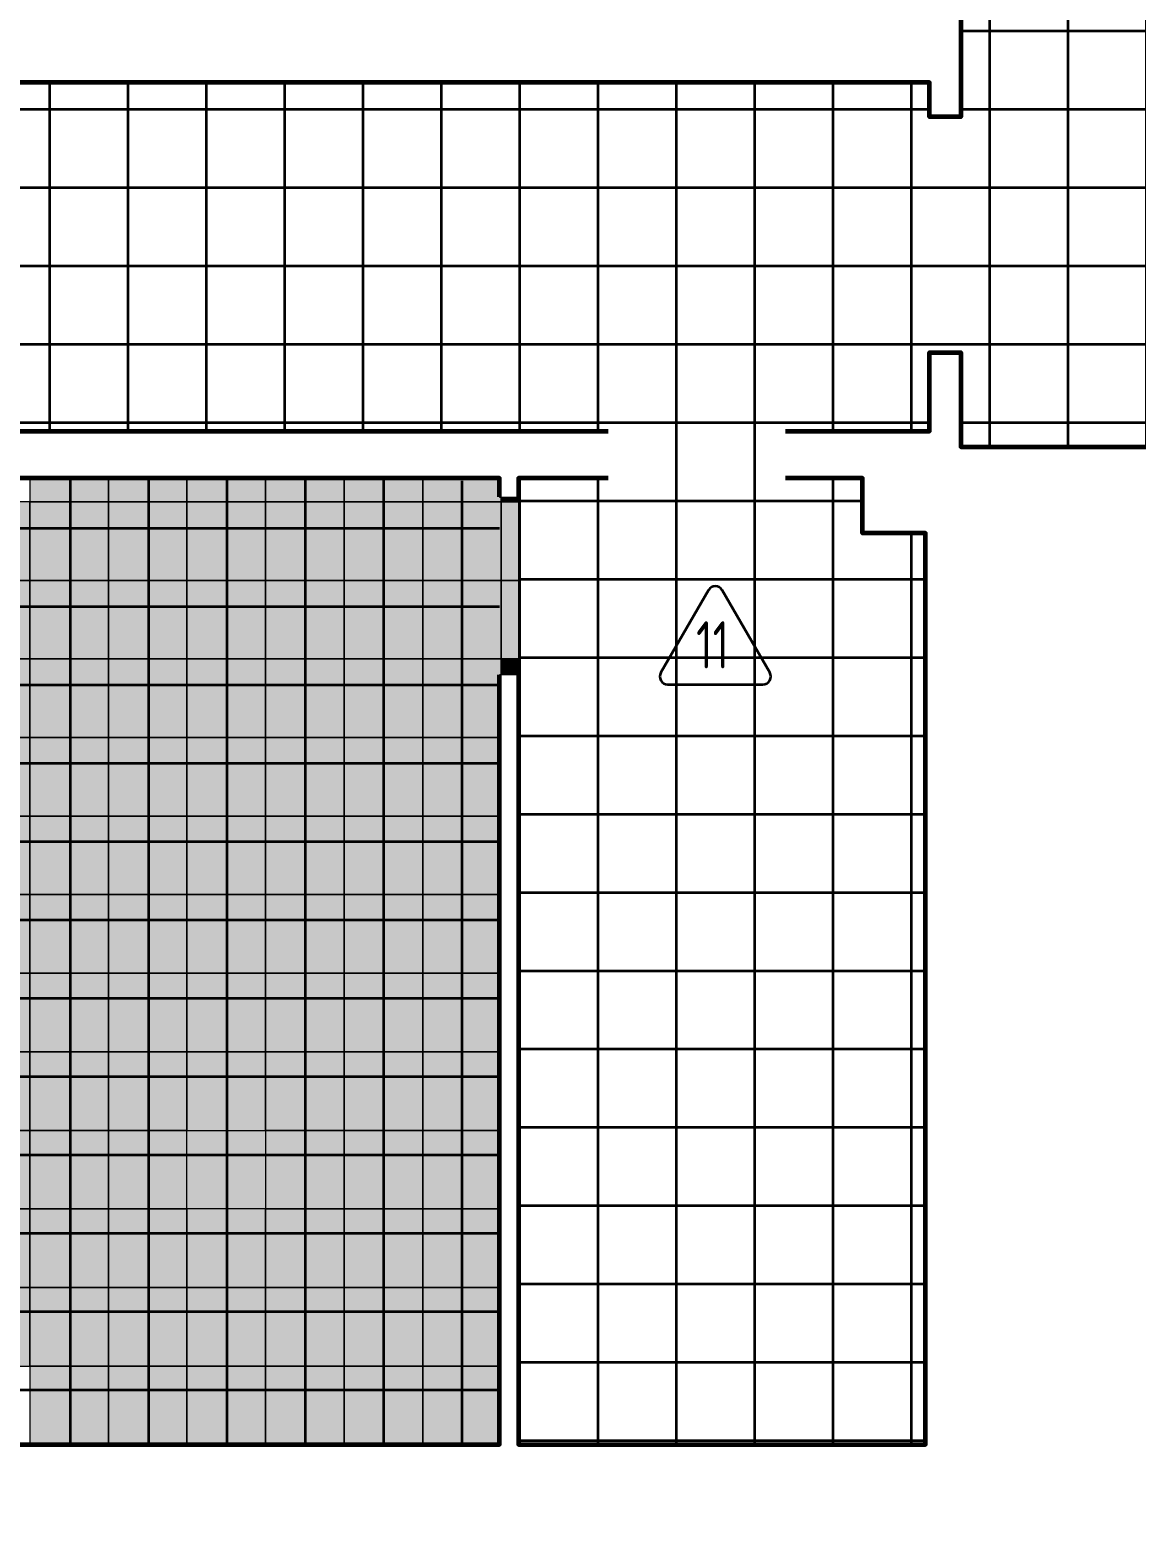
# Model space of a CAD drawing. Header units: millimetres. Extents: x -510890 to 418982, y -118257 to 141350.
# Drawn here: x 68173 to 75213, y -71686 to -62181 of the extents above; entities that cross this region are included whole.
import ezdxf
from ezdxf.enums import TextEntityAlignment as Align

# ---------------------------------------------------------------- set-up
doc = ezdxf.new("R2010")
doc.units = ezdxf.units.MM
doc.layers.add('АР_Площадь контур', color=220, linetype='Continuous', lineweight=35, plot=False)
doc.styles.add('ISOCPEUR', font='isocpeur.ttf', dxfattribs={"height": 800})
pattern_1 = [(90, (2999.9, -126491.3), (-498.475, 0), []), (180, (2999.9, -126491.3), (-6e-14, -498.475), [])]

msp = doc.modelspace()

# ---------------------------------------------------------------- hatches: boundary and pattern name
at = {"layer": 'АР_Площадь контур', "true_color": 0x000000, "transparency": 33554687}
h = msp.add_hatch(dxfattribs=at)
h.set_pattern_fill('ANSI37', color=18, scale=157, angle=45, style=0)
h.set_pattern_definition(pattern_1)
h.paths.add_polyline_path([(78037.4, -64835.6), (74097.4, -64835.6), (74097.4, -64235.6), (73897.4, -64235.6), (73897.4, -64735.6), (67622.4, -64735.6), (67622.4, -62515.6), (73897.4, -62515.6), (73897.4, -62735.6), (74097.4, -62735.6), (74097.4, -51445.6), (77937.4, -51445.6), (77937.4, -52583.1), (78237.4, -52583.1), (78237.4, -52246.8), (81992.4, -52246.8), (81992.4, -52808.2), (82192.4, -52808.2), (82192.4, -54508.2), (81992.4, -54508.2), (81992.4, -55295.6), (78237.4, -55295.6), (78237.4, -54583.1), (78037.3, -54583.1)])
h = msp.add_hatch(dxfattribs=at)
h.set_pattern_fill('ANSI37', color=18, scale=157, angle=45, style=0)
h.set_pattern_definition([(90, (-3350.1, -135638.56), (-498.475, 0), []), (180, (-3350.1, -135638.56), (-6e-14, -498.475), [])])
h.paths.add_polyline_path([(71162.4, -71185.6), (61172.4, -71185.6), (61172.6, -62377.9), (67322.4, -62377.9), (67322.4, -65035.6), (67649, -65035.6), (67773.9, -65035.6), (71162.4, -65054.1)])
h = msp.add_hatch(dxfattribs=at)
h.set_pattern_fill('ANSI37', color=18, scale=157, angle=45, style=0)
h.set_pattern_definition(pattern_1)
h.paths.add_polyline_path([(73872.4, -71185.6), (71282.4, -71185.6), (71282.4, -65035.6), (71852.4, -65035.6), (71852.4, -64735.6), (72982.4, -64735.6), (72982.4, -65035.6), (73472.4, -65035.6), (73472.4, -65385.6), (73872.4, -65385.6)])
at = {"layer": 'АР_Площадь контур', "lineweight": 5, "ltscale": 300, "transparency": 33554687}
h = msp.add_hatch(color=252, dxfattribs=at)
h.dxf.hatch_style = 1
h.paths.add_polyline_path([(68562.4, -65035.6), (68172.6, -65035.6), (68172.6, -65185.6), (68672.6, -65185.6), (68672.6, -65035.6)])
at = {"layer": 'АР_Площадь контур', "lineweight": 5, "ltscale": 300, "true_color": 0x828487, "transparency": 33554687}
h = msp.add_hatch(color=252, dxfattribs=at)
h.dxf.hatch_style = 1
h.paths.add_polyline_path([(69172.6, -65035.6), (68672.6, -65035.6), (68672.6, -65185.6), (69172.6, -65185.6)])
h = msp.add_hatch(color=252, dxfattribs=at)
h.dxf.hatch_style = 1
h.paths.add_polyline_path([(70172.6, -65035.6), (69172.6, -65035.6), (69172.6, -65185.6), (70172.6, -65185.6)])
at = {"layer": 'АР_Площадь контур', "lineweight": 5, "ltscale": 300, "true_color": 0xb8b9bc, "transparency": 33554687}
h = msp.add_hatch(color=9, dxfattribs=at)
h.dxf.hatch_style = 1
h.paths.add_polyline_path([(70672.6, -65035.6), (70172.6, -65035.6), (70172.6, -65185.6), (70672.6, -65185.6)])
at = {"layer": 'АР_Площадь контур', "lineweight": 5, "ltscale": 300, "transparency": 33554687}
h = msp.add_hatch(color=252, dxfattribs=at)
h.dxf.hatch_style = 1
h.paths.add_polyline_path([(71172.6, -65155.6), (71162.4, -65155.6), (71162.4, -65035.6), (70672.6, -65035.6), (70672.6, -65185.6), (71172.6, -65185.6)])
at = {"layer": 'АР_Площадь контур', "lineweight": 5, "ltscale": 300, "true_color": 0xb8b9bc, "transparency": 33554687}
h = msp.add_hatch(color=9, dxfattribs=at)
h.dxf.hatch_style = 1
h.paths.add_polyline_path([(68172.6, -65185.6), (67672.6, -65185.6), (67672.6, -65685.6), (68172.6, -65685.6)])
at = {"layer": 'АР_Площадь контур', "lineweight": 5, "ltscale": 300, "transparency": 33554687}
h = msp.add_hatch(color=252, dxfattribs=at)
h.dxf.hatch_style = 1
h.paths.add_polyline_path([(68672.6, -65185.6), (68172.6, -65185.6), (68172.6, -65254.8), (68672.6, -65254.8)])
h = msp.add_hatch(color=252, dxfattribs=at)
h.dxf.hatch_style = 1
h.paths.add_polyline_path([(69172.6, -65185.6), (68672.6, -65185.6), (68672.6, -65254.8), (69172.6, -65254.8)])
h = msp.add_hatch(color=252, dxfattribs=at)
h.dxf.hatch_style = 1
h.paths.add_polyline_path([(69672.6, -65185.6), (69172.6, -65185.6), (69172.6, -65254.8), (69672.6, -65254.8)])
at = {"layer": 'АР_Площадь контур', "lineweight": 5, "ltscale": 300, "true_color": 0x828487, "transparency": 33554687}
h = msp.add_hatch(color=252, dxfattribs=at)
h.dxf.hatch_style = 1
h.paths.add_polyline_path([(70172.5, -65185.6), (69672.5, -65185.6), (69672.5, -65254.8), (70172.5, -65254.8)])
at = {"layer": 'АР_Площадь контур', "lineweight": 5, "ltscale": 300, "true_color": 0xb8b9bc, "transparency": 33554687}
h = msp.add_hatch(color=9, dxfattribs=at)
h.dxf.hatch_style = 1
h.paths.add_polyline_path([(70672.6, -65185.6), (70172.6, -65185.6), (70172.6, -65685.6), (70672.6, -65685.6)])
h = msp.add_hatch(color=9, dxfattribs=at)
h.dxf.hatch_style = 1
h.paths.add_polyline_path([(71172.6, -65185.6), (70672.6, -65185.6), (70672.6, -65685.6), (71172.6, -65685.6)])
at = {"layer": 'АР_Площадь контур', "lineweight": 5, "ltscale": 300, "transparency": 33554687}
h = msp.add_hatch(color=252, dxfattribs=at)
h.dxf.hatch_style = 1
h.paths.add_polyline_path([(71282.4, -65155.6), (71172.6, -65155.6), (71172.6, -65185.6), (71282.4, -65185.6)])
at = {"layer": 'АР_Площадь контур', "lineweight": 5, "ltscale": 300, "true_color": 0xb8b9bc, "transparency": 33554687}
h = msp.add_hatch(color=9, dxfattribs=at)
h.dxf.hatch_style = 1
h.paths.add_polyline_path([(71282.4, -66185.6), (71282.4, -65185.6), (71172.6, -65185.6), (71172.6, -66185.6)])
at = {"layer": 'АР_Площадь контур', "lineweight": 5, "ltscale": 300, "transparency": 33554687}
h = msp.add_hatch(color=252, dxfattribs=at)
h.dxf.hatch_style = 1
h.paths.add_polyline_path([(68672.6, -65254.8), (68172.6, -65254.8), (68172.6, -65685.6), (68672.6, -65685.6)])
h = msp.add_hatch(color=252, dxfattribs=at)
h.dxf.hatch_style = 1
h.paths.add_polyline_path([(69172.6, -65254.8), (68672.6, -65254.8), (68672.6, -65685.6), (69172.6, -65685.6)])
h = msp.add_hatch(color=252, dxfattribs=at)
h.dxf.hatch_style = 1
h.paths.add_polyline_path([(69672.6, -65254.8), (69172.6, -65254.8), (69172.6, -65685.6), (69672.6, -65685.6)])
at = {"layer": 'АР_Площадь контур', "lineweight": 5, "ltscale": 300, "true_color": 0x828487, "transparency": 33554687}
h = msp.add_hatch(color=252, dxfattribs=at)
h.dxf.hatch_style = 1
h.paths.add_polyline_path([(70172.5, -65254.8), (69672.5, -65254.8), (69672.5, -65685.6), (70172.5, -65685.6)])
at = {"layer": 'АР_Площадь контур', "lineweight": 5, "ltscale": 300, "true_color": 0xb8b9bc, "transparency": 33554687}
h = msp.add_hatch(color=9, dxfattribs=at)
h.dxf.hatch_style = 1
h.paths.add_polyline_path([(68172.6, -65685.6), (67672.6, -65685.6), (67672.6, -66185.6), (68172.6, -66185.6)])
h = msp.add_hatch(color=9, dxfattribs=at)
h.dxf.hatch_style = 1
h.paths.add_polyline_path([(68672.6, -65685.6), (68172.6, -65685.6), (68172.6, -66185.6), (68672.6, -66185.6)])
h = msp.add_hatch(color=9, dxfattribs=at)
h.dxf.hatch_style = 1
h.paths.add_polyline_path([(69172.6, -65685.6), (68672.6, -65685.6), (68672.6, -66685.6), (69172.6, -66685.6)])
at = {"layer": 'АР_Площадь контур', "lineweight": 5, "ltscale": 300, "transparency": 33554687}
h = msp.add_hatch(color=252, dxfattribs=at)
h.dxf.hatch_style = 1
h.paths.add_polyline_path([(69672.6, -65685.6), (69172.6, -65685.6), (69172.6, -66185.6), (69672.6, -66185.6)])
at = {"layer": 'АР_Площадь контур', "lineweight": 5, "ltscale": 300, "true_color": 0x828487, "transparency": 33554687}
h = msp.add_hatch(color=252, dxfattribs=at)
h.dxf.hatch_style = 1
h.paths.add_polyline_path([(70172.5, -65685.6), (69672.5, -65685.6), (69672.5, -66185.6), (70172.5, -66185.6)])
h = msp.add_hatch(color=252, dxfattribs=at)
h.dxf.hatch_style = 1
h.paths.add_polyline_path([(70672.5, -65685.6), (70172.5, -65685.6), (70172.5, -66185.6), (70672.5, -66185.6)])
h = msp.add_hatch(color=252, dxfattribs=at)
h.dxf.hatch_style = 1
h.paths.add_polyline_path([(71172.5, -65685.6), (70672.5, -65685.6), (70672.5, -66185.6), (71172.5, -66185.6)])
h = msp.add_hatch(color=252, dxfattribs=at)
h.dxf.hatch_style = 1
h.paths.add_polyline_path([(68172.6, -66185.6), (67672.6, -66185.6), (67672.6, -66685.6), (68172.6, -66685.6)])
h = msp.add_hatch(color=252, dxfattribs=at)
h.dxf.hatch_style = 1
h.paths.add_polyline_path([(68672.6, -66185.6), (68172.6, -66185.6), (68172.6, -66685.6), (68672.6, -66685.6)])
at = {"layer": 'АР_Площадь контур', "lineweight": 5, "ltscale": 300, "transparency": 33554687}
h = msp.add_hatch(color=252, dxfattribs=at)
h.dxf.hatch_style = 1
h.paths.add_polyline_path([(69672.6, -66185.6), (69172.6, -66185.6), (69172.6, -66685.6), (69672.6, -66685.6)])
h = msp.add_hatch(color=252, dxfattribs=at)
h.dxf.hatch_style = 1
h.paths.add_polyline_path([(70172.6, -66185.6), (69672.6, -66185.6), (69672.6, -66685.6), (70172.6, -66685.6)])
h = msp.add_hatch(color=252, dxfattribs=at)
h.dxf.hatch_style = 1
h.paths.add_polyline_path([(70672.6, -66185.6), (70172.6, -66185.6), (70172.6, -66685.6), (70672.6, -66685.6)])
at = {"layer": 'АР_Площадь контур', "lineweight": 5, "ltscale": 300, "true_color": 0x828487, "transparency": 33554687}
h = msp.add_hatch(color=252, dxfattribs=at)
h.dxf.hatch_style = 1
h.paths.add_polyline_path([(71162.4, -66685.6), (71162.4, -66285.6), (71172.5, -66285.6), (71172.5, -66185.6), (70672.5, -66185.6), (70672.5, -66685.6)])
at = {"layer": 'АР_Площадь контур', "lineweight": 5, "ltscale": 300, "true_color": 0xb8b9bc, "transparency": 33554687}
h = msp.add_hatch(color=9, dxfattribs=at)
h.dxf.hatch_style = 1
h.paths.add_polyline_path([(71172.6, -66285.6), (71282.4, -66285.6), (71282.4, -66185.6), (71172.6, -66185.6)])
at = {"layer": 'АР_Площадь контур', "lineweight": 5, "ltscale": 300, "transparency": 33554687}
h = msp.add_hatch(color=252, dxfattribs=at)
h.dxf.hatch_style = 1
h.paths.add_polyline_path([(67672.6, -66685.6), (67172.6, -66685.6), (67172.6, -67185.6), (67672.6, -67185.6)])
h.paths.add_polyline_path([(67672.6, -67185.6), (67172.6, -67185.6)], flags=17)
h.paths.add_polyline_path([(68172.6, -66685.6), (67672.6, -66685.6), (67672.6, -67685.6), (68172.6, -67685.6)])
h.paths.add_polyline_path([(68172.6, -67685.6), (67672.6, -67685.6), (67672.6, -68185.6), (68172.6, -68185.6)])
h.paths.add_polyline_path([(68672.6, -67685.6), (68172.6, -67685.6), (68172.6, -68185.6), (68672.6, -68185.6)])
h.paths.add_polyline_path([(68672.6, -68185.6), (68172.6, -68185.6)], flags=17)
h.paths.add_polyline_path([(69172.6, -67685.6), (68672.6, -67685.6), (68672.6, -68685.6), (69172.6, -68685.6)])
h.paths.add_polyline_path([(69172.6, -68685.6), (68672.6, -68685.6), (68672.6, -69185.6), (69172.6, -69185.6)])
h.paths.add_polyline_path([(69672.6, -68685.6), (69172.6, -68685.6), (69172.6, -69185.6), (69672.6, -69185.6)])
h.paths.add_polyline_path([(69672.6, -69185.6), (69172.6, -69185.6)], flags=17)
h.paths.add_polyline_path([(70172.6, -68685.6), (69672.6, -68685.6), (69672.6, -69685.6), (70172.6, -69685.6)])
h.paths.add_polyline_path([(70172.6, -69685.6), (69672.6, -69685.6), (69672.6, -70185.6), (70172.6, -70185.6)])
h.paths.add_polyline_path([(70672.6, -69685.6), (70172.6, -69685.6), (70172.6, -70185.6), (70672.6, -70185.6)])
h.paths.add_polyline_path([(70672.6, -70185.6), (70172.6, -70185.6)], flags=17)
h.paths.add_polyline_path([(71162.4, -70685.6), (71162.4, -69685.6), (70672.6, -69685.6), (70672.6, -70685.6)])
h.paths.add_polyline_path([(71162.4, -71185.6), (71162.4, -70685.6), (70672.6, -70685.6), (70672.6, -71185.6)])
at = {"layer": 'АР_Площадь контур', "lineweight": 5, "ltscale": 300, "true_color": 0x828487, "transparency": 33554687}
h = msp.add_hatch(color=252, dxfattribs=at)
h.dxf.hatch_style = 1
h.paths.add_polyline_path([(68672.6, -66685.6), (68172.6, -66685.6), (68172.6, -67185.6), (68672.6, -67185.6)])
at = {"layer": 'АР_Площадь контур', "lineweight": 5, "ltscale": 300, "true_color": 0xb8b9bc, "transparency": 33554687}
h = msp.add_hatch(color=9, dxfattribs=at)
h.dxf.hatch_style = 1
h.paths.add_polyline_path([(69172.6, -66685.6), (68672.6, -66685.6), (68672.6, -67185.6), (69172.6, -67185.6)])
h = msp.add_hatch(color=9, dxfattribs=at)
h.dxf.hatch_style = 1
h.paths.add_polyline_path([(69672.6, -66685.6), (69172.6, -66685.6), (69172.6, -67185.6), (69672.6, -67185.6)])
h = msp.add_hatch(color=9, dxfattribs=at)
h.dxf.hatch_style = 1
h.paths.add_polyline_path([(70172.6, -66685.6), (69672.6, -66685.6), (69672.6, -67685.6), (70172.6, -67685.6)])
at = {"layer": 'АР_Площадь контур', "lineweight": 5, "ltscale": 300, "transparency": 33554687}
h = msp.add_hatch(color=252, dxfattribs=at)
h.dxf.hatch_style = 1
h.paths.add_polyline_path([(70672.6, -66685.6), (70172.6, -66685.6), (70172.6, -67185.6), (70672.6, -67185.6)])
at = {"layer": 'АР_Площадь контур', "lineweight": 5, "ltscale": 300, "true_color": 0x828487, "transparency": 33554687}
h = msp.add_hatch(color=252, dxfattribs=at)
h.dxf.hatch_style = 1
h.paths.add_polyline_path([(71162.4, -67185.6), (71162.4, -66685.6), (70672.5, -66685.6), (70672.5, -67185.6)])
at = {"layer": 'АР_Площадь контур', "lineweight": 5, "ltscale": 300, "true_color": 0xb8b9bc, "transparency": 33554687}
h = msp.add_hatch(color=9, dxfattribs=at)
h.dxf.hatch_style = 1
h.paths.add_polyline_path([(70672.6, -70685.6), (70172.6, -70685.6), (70172.6, -71185.6), (70672.6, -71185.6)])
h.paths.add_polyline_path([(70672.6, -70185.6), (70172.6, -70185.6), (70172.6, -70685.6), (70672.6, -70685.6)])
h.paths.add_polyline_path([(70172.6, -70185.6), (69672.6, -70185.6), (69672.6, -70685.6), (70172.6, -70685.6)])
h.paths.add_polyline_path([(69672.6, -70185.6), (69172.6, -70185.6), (69172.6, -70685.6), (69672.6, -70685.6)])
h.paths.add_polyline_path([(69672.6, -69685.6), (69172.6, -69685.6), (69172.6, -70185.6), (69672.6, -70185.6)])
h.paths.add_polyline_path([(69672.6, -69185.6), (69172.6, -69185.6), (69172.6, -69685.6), (69672.6, -69685.6)])
h.paths.add_polyline_path([(69172.6, -69185.6), (68672.6, -69185.6), (68672.6, -69685.6), (69172.6, -69685.6)])
h.paths.add_polyline_path([(68672.6, -69185.6), (68172.6, -69185.6), (68172.6, -69685.6), (68672.6, -69685.6)])
h.paths.add_polyline_path([(68672.6, -68685.6), (68172.6, -68685.6), (68172.6, -69185.6), (68672.6, -69185.6)])
h.paths.add_polyline_path([(68672.6, -68185.6), (68172.6, -68185.6), (68172.6, -68685.6), (68672.6, -68685.6)])
h.paths.add_polyline_path([(68172.6, -68185.6), (67672.6, -68185.6), (67672.6, -68685.6), (68172.6, -68685.6)])
h.paths.add_polyline_path([(67672.6, -68185.6), (67172.6, -68185.6), (67172.6, -68685.6), (67672.6, -68685.6)])
h.paths.add_polyline_path([(67672.6, -67685.6), (67172.6, -67685.6), (67172.6, -68185.6), (67672.6, -68185.6)])
h.paths.add_polyline_path([(67672.6, -67185.6), (67172.6, -67185.6), (67172.6, -67685.6), (67672.6, -67685.6)])
at = {"layer": 'АР_Площадь контур', "lineweight": 5, "ltscale": 300, "true_color": 0x828487, "transparency": 33554687}
h = msp.add_hatch(color=252, dxfattribs=at)
h.dxf.hatch_style = 1
h.paths.add_polyline_path([(68672.6, -67185.6), (68172.6, -67185.6), (68172.6, -67685.6), (68672.6, -67685.6)])
h = msp.add_hatch(color=252, dxfattribs=at)
h.dxf.hatch_style = 1
h.paths.add_polyline_path([(69172.6, -67185.6), (68672.6, -67185.6), (68672.6, -67685.6), (69172.6, -67685.6)])
h = msp.add_hatch(color=252, dxfattribs=at)
h.dxf.hatch_style = 1
h.paths.add_polyline_path([(69672.6, -67185.6), (69172.6, -67185.6), (69172.6, -67685.6), (69672.6, -67685.6)])
at = {"layer": 'АР_Площадь контур', "lineweight": 5, "ltscale": 300, "transparency": 33554687}
h = msp.add_hatch(color=252, dxfattribs=at)
h.dxf.hatch_style = 1
h.paths.add_polyline_path([(70672.6, -67185.6), (70172.6, -67185.6), (70172.6, -67685.6), (70672.6, -67685.6)])
h = msp.add_hatch(color=252, dxfattribs=at)
h.dxf.hatch_style = 1
h.paths.add_polyline_path([(71162.4, -67685.6), (71162.4, -67185.6), (70672.6, -67185.6), (70672.6, -67685.6)])
at = {"layer": 'АР_Площадь контур', "lineweight": 5, "ltscale": 300, "true_color": 0x828487, "transparency": 33554687}
h = msp.add_hatch(color=252, dxfattribs=at)
h.dxf.hatch_style = 1
h.paths.add_polyline_path([(69672.6, -67685.6), (69172.6, -67685.6), (69172.6, -68185.6), (69672.6, -68185.6)])
at = {"layer": 'АР_Площадь контур', "lineweight": 5, "ltscale": 300, "true_color": 0xb8b9bc, "transparency": 33554687}
h = msp.add_hatch(color=9, dxfattribs=at)
h.dxf.hatch_style = 1
h.paths.add_polyline_path([(70172.6, -67685.6), (69672.6, -67685.6), (69672.6, -68185.6), (70172.6, -68185.6)])
h = msp.add_hatch(color=9, dxfattribs=at)
h.dxf.hatch_style = 1
h.paths.add_polyline_path([(70672.6, -67685.6), (70172.6, -67685.6), (70172.6, -68185.6), (70672.6, -68185.6)])
h = msp.add_hatch(color=9, dxfattribs=at)
h.dxf.hatch_style = 1
h.paths.add_polyline_path([(71162.4, -68685.6), (71162.4, -67685.6), (70672.6, -67685.6), (70672.6, -68685.6)])
at = {"layer": 'АР_Площадь контур', "lineweight": 5, "ltscale": 300, "true_color": 0x828487, "transparency": 33554687}
h = msp.add_hatch(color=252, dxfattribs=at)
h.dxf.hatch_style = 1
h.paths.add_polyline_path([(69672.6, -68185.6), (69172.6, -68185.6), (69172.6, -68685.6), (69672.6, -68685.6)])
h = msp.add_hatch(color=252, dxfattribs=at)
h.dxf.hatch_style = 1
h.paths.add_polyline_path([(70172.6, -68185.6), (69672.6, -68185.6), (69672.6, -68685.6), (70172.6, -68685.6)])
h = msp.add_hatch(color=252, dxfattribs=at)
h.dxf.hatch_style = 1
h.paths.add_polyline_path([(70672.6, -68185.6), (70172.6, -68185.6), (70172.6, -68685.6), (70672.6, -68685.6)])
at = {"layer": 'АР_Площадь контур', "lineweight": 5, "ltscale": 300, "transparency": 33554687}
h = msp.add_hatch(color=252, dxfattribs=at)
h.dxf.hatch_style = 1
h.paths.add_polyline_path([(66172.6, -68685.6), (65672.6, -68685.6)], flags=17)
h.paths.add_polyline_path([(67172.6, -69685.6), (66672.6, -69685.6)], flags=17)
h.paths.add_polyline_path([(67672.6, -69185.6), (67172.6, -69185.6), (67172.6, -70185.6), (67672.6, -70185.6)])
h.paths.add_polyline_path([(67672.6, -70185.6), (67172.6, -70185.6), (67172.6, -70685.6), (67672.6, -70685.6)])
h.paths.add_polyline_path([(68172.6, -70185.6), (67672.6, -70185.6), (67672.6, -70685.6), (68172.6, -70685.6)])
h.paths.add_polyline_path([(68172.6, -70685.6), (67672.6, -70685.6)], flags=17)
h.paths.add_polyline_path([(68672.6, -70185.6), (68172.6, -70185.6), (68172.6, -71185.6), (68672.6, -71185.6)])
h.paths.add_polyline_path([(69172.6, -71685.6), (68672.6, -71685.6)], flags=17)
at = {"layer": 'АР_Площадь контур', "lineweight": 5, "ltscale": 300, "true_color": 0x828487, "transparency": 33554687}
h = msp.add_hatch(color=252, dxfattribs=at)
h.dxf.hatch_style = 1
h.paths.add_polyline_path([(67672.6, -69185.6), (67172.6, -69185.6)])
h.paths.add_polyline_path([(68172.6, -68685.6), (67672.6, -68685.6), (67672.6, -69685.6), (68172.6, -69685.6)])
h.paths.add_polyline_path([(68172.6, -69685.6), (67672.6, -69685.6), (67672.6, -70185.6), (68172.6, -70185.6)])
h.paths.add_polyline_path([(69172.6, -69685.6), (68172.6, -69685.6), (68172.6, -70185.6), (69172.6, -70185.6)])
h.paths.add_polyline_path([(67672.6, -68685.6), (67172.6, -68685.6), (67172.6, -69185.6), (67672.6, -69185.6)])
h.paths.add_polyline_path([(68672.6, -70185.6), (68672.6, -70685.6)], flags=17)
h.paths.add_polyline_path([(69172.6, -70238.1), (69172.6, -70185.6), (68836.5, -70185.6), (68672.6, -70185.6), (68672.6, -70685.6), (69172.6, -70685.6)])
h.paths.add_polyline_path([(69172.6, -70685.6), (68672.6, -70685.6), (68672.6, -71185.6), (69172.6, -71185.6)])
h.paths.add_polyline_path([(70172.6, -70685.6), (69172.6, -70685.6), (69172.6, -71185.6), (70172.6, -71185.6)])
h = msp.add_hatch(color=252, dxfattribs=at)
h.dxf.hatch_style = 1
h.paths.add_polyline_path([(70672.6, -68685.6), (70172.6, -68685.6), (70172.6, -69185.6), (70672.6, -69185.6)])
at = {"layer": 'АР_Площадь контур', "lineweight": 5, "ltscale": 300, "true_color": 0xb8b9bc, "transparency": 33554687}
h = msp.add_hatch(color=9, dxfattribs=at)
h.dxf.hatch_style = 1
h.paths.add_polyline_path([(71162.4, -69185.6), (71162.4, -68685.6), (70672.6, -68685.6), (70672.6, -69185.6)])
at = {"layer": 'АР_Площадь контур', "lineweight": 5, "ltscale": 300, "true_color": 0x828487, "transparency": 33554687}
h = msp.add_hatch(color=252, dxfattribs=at)
h.dxf.hatch_style = 1
h.paths.add_polyline_path([(70672.6, -69185.6), (70172.6, -69185.6), (70172.6, -69685.6), (70672.6, -69685.6)])
h = msp.add_hatch(color=252, dxfattribs=at)
h.dxf.hatch_style = 1
h.paths.add_polyline_path([(71162.4, -69685.6), (71162.4, -69185.6), (70672.6, -69185.6), (70672.6, -69685.6)])

# ---------------------------------------------------------------- linework, layer by layer
at = {"layer": 'АР_Площадь контур', "lineweight": 60}
for points in [[(74097.4, -55906.9), (74097.4, -62735.6), (73897.4, -62735.6), (73897.4, -62515.6), (67622.4, -62515.6), (67622.4, -63029.6)], [(72982.4, -64735.6), (73897.4, -64735.6), (73897.4, -64235.6), (74097.4, -64235.6), (74097.4, -64835.6), (78037.4, -64835.6), (78037.4, -59954.5)], [(67322.4, -63029.6), (67322.4, -62377.9), (61172.4, -62377.9), (61172.4, -71185.6), (71162.4, -71185.6), (71162.4, -66285.6)], [(71162.4, -65153.6), (71162.4, -65035.6), (67322.4, -65035.6), (67322.4, -64529.6)], [(67622.4, -64529.6), (67622.4, -64735.6), (71852.4, -64735.6)], [(71852.4, -65035.6), (71282.4, -65035.6), (71282.4, -65155.6)], [(71282.4, -66285.6), (71282.4, -71185.6), (73872.4, -71185.6), (73872.4, -65385.6), (73472.4, -65385.6), (73472.4, -65035.6), (72982.4, -65035.6)]]:
    msp.add_lwpolyline(points, dxfattribs=at)
at = {"layer": 'АР_Площадь контур', "lineweight": 5, "ltscale": 300}
msp.add_lwpolyline([(71162.4, -71185.6), (61172.4, -71185.6), (61172.4, -62377.9), (61172.4, -62377.9), (61172.4, -62377.9), (67322.4, -62377.9), (67322.4, -63029.6), (67622.4, -63029.6), (67622.4, -64529.6), (67322.4, -64529.6), (67322.4, -65035.6), (68562.4, -65035.6), (71162.4, -65035.6), (71162.4, -65155.6), (71282.4, -65155.6), (71282.4, -66285.6), (71162.4, -66285.6)], close=True, dxfattribs=at)
for points in [[(68172.6, -65035.6), (68172.6, -65185.6), (68672.6, -65185.6)], [(68672.6, -65185.6), (68672.6, -65035.6)], [(68672.6, -65035.6), (68672.6, -65185.6), (69172.6, -65185.6)], [(69172.6, -65185.6), (69172.6, -65035.6)], [(69172.6, -65035.6), (69172.6, -65185.6), (69672.6, -65185.6)], [(69672.6, -65185.6), (69672.6, -65035.6)], [(69672.6, -65035.6), (69672.6, -65185.6), (70172.6, -65185.6)], [(70172.6, -65185.6), (70172.6, -65035.6)], [(70172.6, -65035.6), (70172.6, -65185.6), (70672.6, -65185.6)], [(70672.6, -65185.6), (70672.6, -65035.6)], [(70672.6, -65035.6), (70672.6, -65185.6), (71172.6, -65185.6)], [(68172.6, -65685.6), (68172.6, -65185.6), (67672.6, -65185.6), (67672.6, -65685.6), (68172.6, -65685.6)], [(68672.6, -65685.6), (68672.6, -65185.6), (68172.6, -65185.6), (68172.6, -65685.6), (68672.6, -65685.6)], [(69172.6, -65685.6), (69172.6, -65185.6), (68672.6, -65185.6), (68672.6, -65685.6), (69172.6, -65685.6)], [(69672.6, -65685.6), (69672.6, -65185.6), (69172.6, -65185.6), (69172.6, -65685.6), (69672.6, -65685.6)], [(70172.6, -65685.6), (70172.6, -65185.6), (69672.6, -65185.6), (69672.6, -65685.6), (70172.6, -65685.6)], [(70672.6, -65685.6), (70672.6, -65185.6), (70172.6, -65185.6), (70172.6, -65685.6), (70672.6, -65685.6)], [(71172.6, -65685.6), (71172.6, -65185.6), (70672.6, -65185.6), (70672.6, -65685.6), (71172.6, -65685.6)], [(71172.6, -65185.6), (71172.6, -65155.6)], [(71172.6, -65155.6), (71172.6, -65185.6), (71282.4, -65185.6)], [(71282.4, -65185.6), (71172.6, -65185.6), (71172.6, -65685.6), (71282.4, -65685.6)], [(68172.6, -66185.6), (68172.6, -65685.6), (67672.6, -65685.6), (67672.6, -66185.6), (68172.6, -66185.6)], [(68672.6, -66185.6), (68672.6, -65685.6), (68172.6, -65685.6), (68172.6, -66185.6), (68672.6, -66185.6)], [(69172.6, -66185.6), (69172.6, -65685.6), (68672.6, -65685.6), (68672.6, -66185.6), (69172.6, -66185.6)], [(69672.6, -66185.6), (69672.6, -65685.6), (69172.6, -65685.6), (69172.6, -66185.6), (69672.6, -66185.6)], [(70172.6, -66185.6), (70172.6, -65685.6), (69672.6, -65685.6), (69672.6, -66185.6), (70172.6, -66185.6)], [(70672.6, -66185.6), (70672.6, -65685.6), (70172.6, -65685.6), (70172.6, -66185.6), (70672.6, -66185.6)], [(71172.6, -66185.6), (71172.6, -65685.6), (70672.6, -65685.6), (70672.6, -66185.6), (71172.6, -66185.6)], [(71282.4, -65685.6), (71172.6, -65685.6), (71172.6, -66185.6), (71282.4, -66185.6)], [(68172.6, -66685.6), (68172.6, -66185.6), (67672.6, -66185.6), (67672.6, -66685.6), (68172.6, -66685.6)], [(68672.6, -66685.6), (68672.6, -66185.6), (68172.6, -66185.6), (68172.6, -66685.6), (68672.6, -66685.6)], [(69172.6, -66685.6), (69172.6, -66185.6), (68672.6, -66185.6), (68672.6, -66685.6), (69172.6, -66685.6)], [(69672.6, -66685.6), (69672.6, -66185.6), (69172.6, -66185.6), (69172.6, -66685.6), (69672.6, -66685.6)], [(70172.6, -66685.6), (70172.6, -66185.6), (69672.6, -66185.6), (69672.6, -66685.6), (70172.6, -66685.6)], [(70672.6, -66685.6), (70672.6, -66185.6), (70172.6, -66185.6), (70172.6, -66685.6), (70672.6, -66685.6)], [(71172.6, -66285.6), (71172.6, -66185.6), (70672.6, -66185.6), (70672.6, -66685.6), (71162.4, -66685.6)], [(71282.4, -66185.6), (71172.6, -66185.6), (71172.6, -66285.6)], [(68172.6, -67185.6), (68172.6, -66685.6), (67672.6, -66685.6), (67672.6, -67185.6), (68172.6, -67185.6)], [(68672.6, -67185.6), (68672.6, -66685.6), (68172.6, -66685.6), (68172.6, -67185.6), (68672.6, -67185.6)], [(69172.6, -67185.6), (69172.6, -66685.6), (68672.6, -66685.6), (68672.6, -67185.6), (69172.6, -67185.6)], [(69672.6, -67185.6), (69672.6, -66685.6), (69172.6, -66685.6), (69172.6, -67185.6), (69672.6, -67185.6)], [(70172.6, -67185.6), (70172.6, -66685.6), (69672.6, -66685.6), (69672.6, -67185.6), (70172.6, -67185.6)], [(70672.6, -67185.6), (70672.6, -66685.6), (70172.6, -66685.6), (70172.6, -67185.6), (70672.6, -67185.6)], [(71162.4, -66685.6), (70672.6, -66685.6), (70672.6, -67185.6), (71162.4, -67185.6)], [(71172.6, -67185.6), (71172.6, -66685.6)], [(68172.6, -67685.6), (68172.6, -67185.6), (67672.6, -67185.6), (67672.6, -67685.6), (68172.6, -67685.6)], [(68672.6, -67685.6), (68672.6, -67185.6), (68172.6, -67185.6), (68172.6, -67685.6), (68672.6, -67685.6)], [(69172.6, -67685.6), (69172.6, -67185.6), (68672.6, -67185.6), (68672.6, -67685.6), (69172.6, -67685.6)], [(69672.6, -67685.6), (69672.6, -67185.6), (69172.6, -67185.6), (69172.6, -67685.6), (69672.6, -67685.6)], [(70172.6, -67685.6), (70172.6, -67185.6), (69672.6, -67185.6), (69672.6, -67685.6), (70172.6, -67685.6)], [(70672.6, -67685.6), (70672.6, -67185.6), (70172.6, -67185.6), (70172.6, -67685.6), (70672.6, -67685.6)], [(71162.4, -67185.6), (70672.6, -67185.6), (70672.6, -67685.6), (71162.4, -67685.6)], [(71172.6, -67685.6), (71172.6, -67185.6)], [(68172.6, -68185.6), (68172.6, -67685.6), (67672.6, -67685.6), (67672.6, -68185.6), (68172.6, -68185.6)], [(68672.6, -68185.6), (68672.6, -67685.6), (68172.6, -67685.6), (68172.6, -68185.6), (68672.6, -68185.6)], [(69172.6, -68185.6), (69172.6, -67685.6), (68672.6, -67685.6), (68672.6, -68185.6), (69172.6, -68185.6)], [(69672.6, -68185.6), (69672.6, -67685.6), (69172.6, -67685.6), (69172.6, -68185.6), (69672.6, -68185.6)], [(70172.6, -68185.6), (70172.6, -67685.6), (69672.6, -67685.6), (69672.6, -68185.6), (70172.6, -68185.6)], [(70672.6, -68185.6), (70672.6, -67685.6), (70172.6, -67685.6), (70172.6, -68185.6), (70672.6, -68185.6)], [(71162.4, -67685.6), (70672.6, -67685.6), (70672.6, -68185.6), (71162.4, -68185.6)], [(71172.6, -68185.6), (71172.6, -67685.6)], [(68172.6, -68685.6), (68172.6, -68185.6), (67672.6, -68185.6), (67672.6, -68685.6), (68172.6, -68685.6)], [(68672.6, -68685.6), (68672.6, -68185.6), (68172.6, -68185.6), (68172.6, -68685.6), (68672.6, -68685.6)], [(69172.6, -68685.6), (69172.6, -68185.6), (68672.6, -68185.6), (68672.6, -68685.6), (69172.6, -68685.6)], [(69672.6, -68685.6), (69672.6, -68185.6), (69172.6, -68185.6), (69172.6, -68685.6), (69672.6, -68685.6)], [(70172.6, -68685.6), (70172.6, -68185.6), (69672.6, -68185.6), (69672.6, -68685.6), (70172.6, -68685.6)], [(70672.6, -68685.6), (70672.6, -68185.6), (70172.6, -68185.6), (70172.6, -68685.6), (70672.6, -68685.6)], [(71162.4, -68185.6), (70672.6, -68185.6), (70672.6, -68685.6), (71162.4, -68685.6)], [(71172.6, -68685.6), (71172.6, -68185.6)], [(68172.6, -69185.6), (68172.6, -68685.6), (67672.6, -68685.6), (67672.6, -69185.6), (68172.6, -69185.6)], [(68672.6, -69185.6), (68672.6, -68685.6), (68172.6, -68685.6), (68172.6, -69185.6), (68672.6, -69185.6)], [(69172.6, -69185.6), (69172.6, -68685.6), (68672.6, -68685.6), (68672.6, -69185.6), (69172.6, -69185.6)], [(69672.6, -69185.6), (69672.6, -68685.6), (69172.6, -68685.6), (69172.6, -69185.6), (69672.6, -69185.6)], [(70172.6, -69185.6), (70172.6, -68685.6), (69672.6, -68685.6), (69672.6, -69185.6), (70172.6, -69185.6)], [(70672.6, -69185.6), (70672.6, -68685.6), (70172.6, -68685.6), (70172.6, -69185.6), (70672.6, -69185.6)], [(71162.4, -68685.6), (70672.6, -68685.6), (70672.6, -69185.6), (71162.4, -69185.6)], [(71172.6, -69185.6), (71172.6, -68685.6)], [(68172.6, -69685.6), (68172.6, -69185.6), (67672.6, -69185.6), (67672.6, -69685.6), (68172.6, -69685.6)], [(68672.6, -69685.6), (68672.6, -69185.6), (68172.6, -69185.6), (68172.6, -69685.6), (68672.6, -69685.6)], [(69172.6, -69685.6), (69172.6, -69185.6), (68672.6, -69185.6), (68672.6, -69685.6), (69172.6, -69685.6)], [(70172.6, -69685.6), (70172.6, -69185.6), (69672.6, -69185.6), (69672.6, -69685.6), (70172.6, -69685.6)], [(70672.6, -69685.6), (70672.6, -69185.6), (70172.6, -69185.6), (70172.6, -69685.6), (70672.6, -69685.6)], [(71162.4, -69185.6), (70672.6, -69185.6), (70672.6, -69685.6), (71162.4, -69685.6)], [(71172.6, -69685.6), (71172.6, -69185.6)], [(68172.6, -70185.6), (68172.6, -69685.6), (67672.6, -69685.6), (67672.6, -70185.6), (68172.6, -70185.6)], [(68672.6, -70185.6), (68672.6, -69685.6), (68172.6, -69685.6), (68172.6, -70185.6), (68672.6, -70185.6)], [(69172.6, -70185.6), (69172.6, -69685.6), (68672.6, -69685.6), (68672.6, -70185.6), (69172.6, -70185.6)], [(69672.6, -70185.6), (69672.6, -69685.6), (69172.6, -69685.6), (69172.6, -70185.6), (69672.6, -70185.6)], [(70172.6, -70185.6), (70172.6, -69685.6), (69672.6, -69685.6), (69672.6, -70185.6), (70172.6, -70185.6)], [(70672.6, -70185.6), (70672.6, -69685.6), (70172.6, -69685.6), (70172.6, -70185.6), (70672.6, -70185.6)], [(71162.4, -69685.6), (70672.6, -69685.6), (70672.6, -70185.6), (71162.4, -70185.6)], [(71172.6, -70185.6), (71172.6, -69685.6)], [(68172.6, -70685.6), (68172.6, -70185.6), (67672.6, -70185.6), (67672.6, -70685.6), (68172.6, -70685.6)], [(68672.6, -70685.6), (68672.6, -70185.6), (68172.6, -70185.6), (68172.6, -70685.6), (68672.6, -70685.6)], [(69172.6, -70685.6), (69172.6, -70185.6), (68672.6, -70185.6), (68672.6, -70685.6), (69172.6, -70685.6)], [(69672.6, -70685.6), (69672.6, -70185.6), (69172.6, -70185.6), (69172.6, -70685.6), (69672.6, -70685.6)], [(70172.6, -70685.6), (70172.6, -70185.6), (69672.6, -70185.6), (69672.6, -70685.6), (70172.6, -70685.6)], [(70672.6, -70685.6), (70672.6, -70185.6), (70172.6, -70185.6), (70172.6, -70685.6), (70672.6, -70685.6)], [(71162.4, -70185.6), (70672.6, -70185.6), (70672.6, -70685.6), (71162.4, -70685.6)], [(71172.6, -70685.6), (71172.6, -70185.6)], [(68672.6, -71185.6), (68672.6, -70685.6), (68172.6, -70685.6), (68172.6, -71185.6), (68672.6, -71185.6)], [(69172.6, -71185.6), (69172.6, -70685.6), (68672.6, -70685.6), (68672.6, -71185.6), (69172.6, -71185.6)], [(69672.6, -71185.6), (69672.6, -70685.6), (69172.6, -70685.6), (69172.6, -71185.6), (69672.6, -71185.6)], [(70172.6, -71185.6), (70172.6, -70685.6), (69672.6, -70685.6), (69672.6, -71185.6), (70172.6, -71185.6)], [(70672.6, -71185.6), (70672.6, -70685.6), (70172.6, -70685.6), (70172.6, -71185.6), (70672.6, -71185.6)], [(71162.4, -70685.6), (70672.6, -70685.6), (70672.6, -71185.6), (71162.4, -71185.6)], [(71172.6, -71185.6), (71172.6, -70685.6)]]:
    msp.add_lwpolyline(points, dxfattribs=at)
at = {"layer": 'АР_Площадь контур', "linetype": 'Continuous'}
msp.add_lwpolyline([(72231.7, -66347.4), (72837.9, -66347.4, 0.577349), (72881.2, -66272.4), (72578.1, -65747.4, 0.577354), (72491.5, -65747.4), (72188.4, -66272.4, 0.577349), (72231.7, -66347.4, 0.000002)], format="xyb", dxfattribs=at)

# ---------------------------------------------------------------- texts
at = {"layer": 'АР_Площадь контур', "linetype": 'Continuous', "style": 'ISOCPEUR', "width": 0.7}
msp.add_text('11', height=300, dxfattribs=at).set_placement((72518.2, -66245.7), align=Align.CENTER)

doc.saveas('drawing.dxf')
